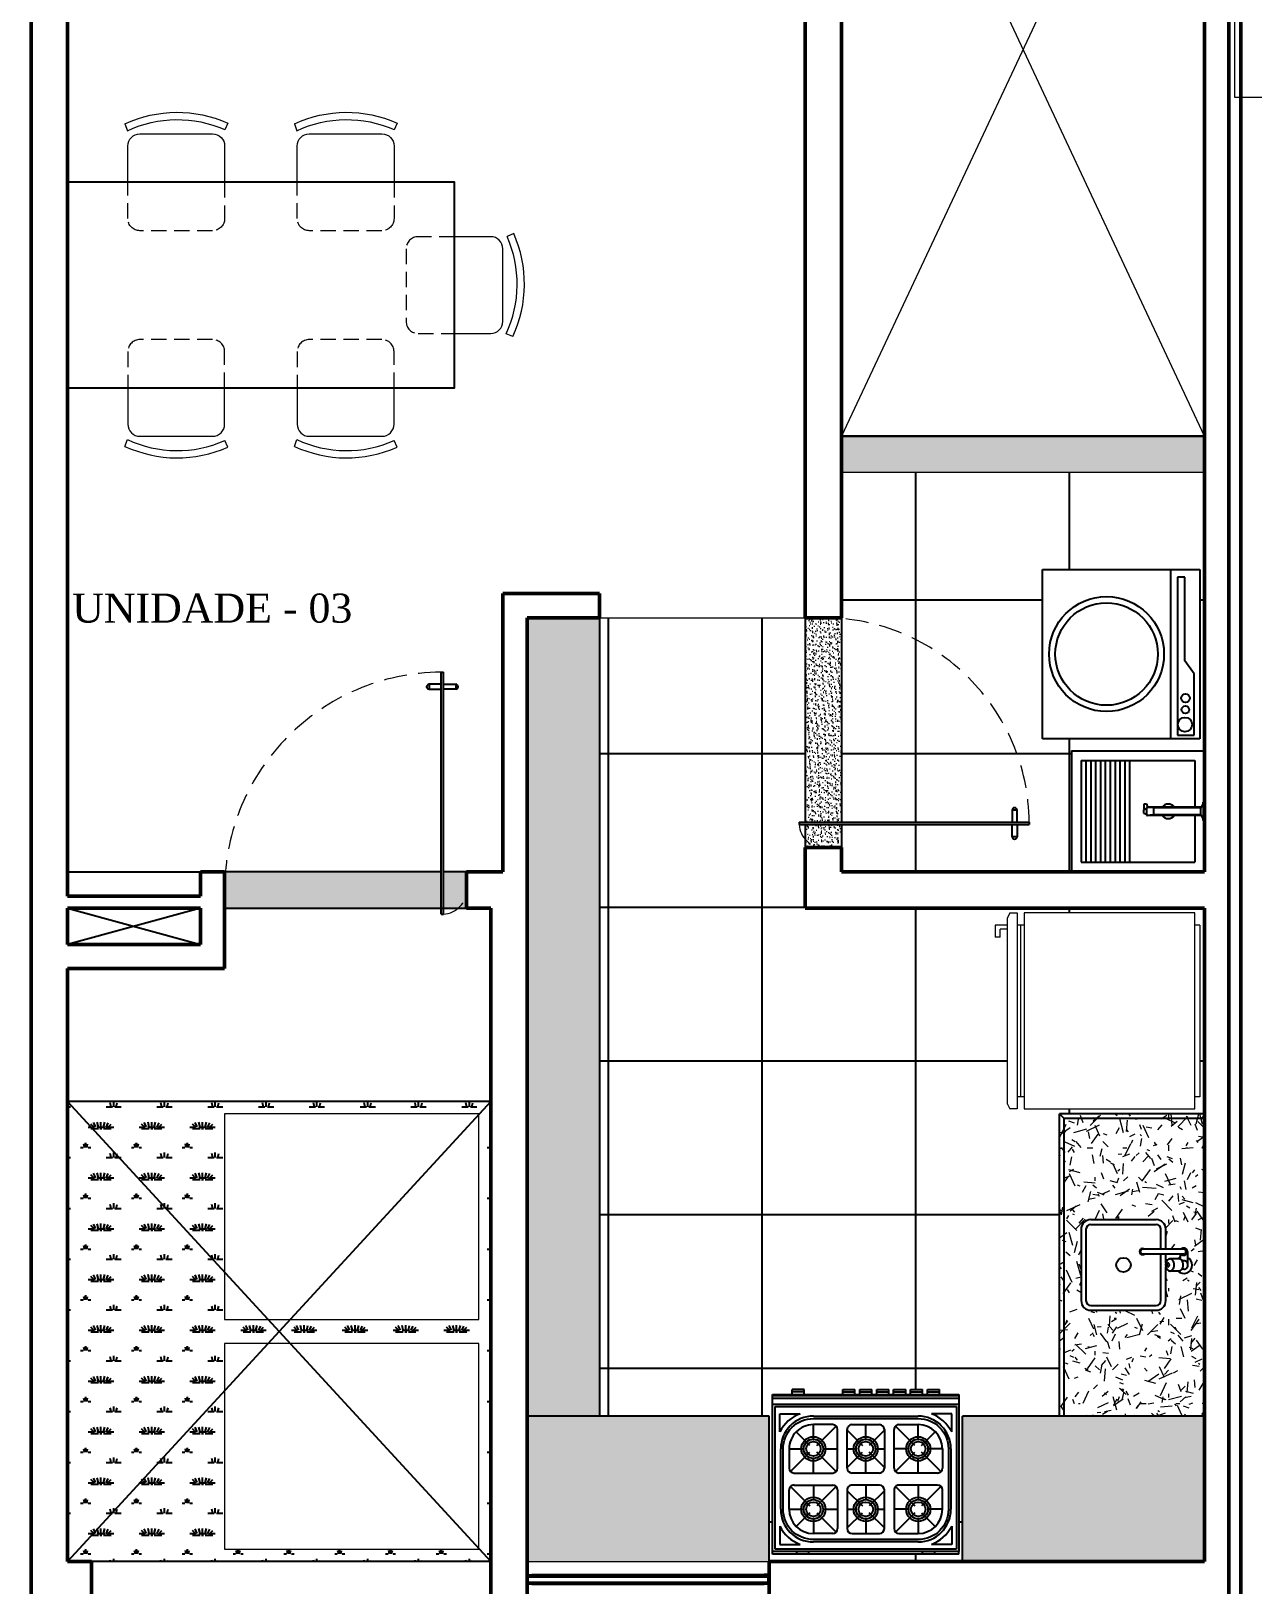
# Model space of a CAD drawing. Header units: millimetres. Extents: x 81693 to 98868, y 6565 to 11437.
# Drawn here: x 94482.7 to 94819.4, y 9191.6 to 9619.7 of the extents above; entities that cross this region are included whole.
import ezdxf

# ---------------------------------------------------------------- set-up
doc = ezdxf.new("R2010")
doc.units = ezdxf.units.MM
doc.linetypes.add('ACAD_ISO05W100', pattern=[33, 24, -3, 0, -3, 0, -3])
doc.linetypes.add('HIDDEN', pattern=[9.525, 6.35, -3.175])
for name, color, linetype in [('ACESSORIOS', 2, 'Continuous'), ('COZ', 3, 'Continuous'), ('COZINHA', 2, 'Continuous'), ('Fachada', 3, 'Continuous'), ('Grama', 84, 'Continuous'), ('Hachuria - Moveis', 1, 'Continuous'), ('PAREDES', 5, 'Continuous'), ('Piso', 55, 'Continuous'), ('PN010', 1, 'Continuous'), ('Portas-Cotas', 2, 'Continuous')]:
    doc.layers.add(name, color=color, linetype=linetype)
for name, color, linetype, lineweight in [('Fachadas - Varanda', 3, 'Continuous', 30), ('Hachura', 1, 'Continuous', 9), ('Moveis', 1, 'Continuous', 9), ('Nível Fachada', 7, 'Continuous', 70), ('Parede Baixa', 5, 'Continuous', 50), ('Pilares Sub-solo', 7, 'Continuous', 70), ('Pisos', 55, 'Continuous', 5), ('Pisos Externos', 15, 'Continuous', 9), ('Portas - Janelas', 2, 'Continuous', 20), ('Projeção Balanço', 2, 'ACAD_ISO05W100', 20), ('Projeção Portas', 55, 'HIDDEN', 5), ('Projeção Viga', 1, 'HIDDEN', 9)]:
    doc.layers.add(name, color=color, linetype=linetype, lineweight=lineweight)
doc.styles.add('Valéria', font='romantic.ttf', dxfattribs={"height": 10})
pattern_1 = [(270, (41737.97, 5930.07), (20.266667, -11.733333), [1.0666667, -17.8666667, 0.8, -7.7333333, 1.6, -18.9333333]), (275, (41747.57, 5942.07), (20.7273525, -10.500115), [2.1333333, -17.8666667, 1.6, -7.7333333, 3.2, -18.9333333]), (280, (41748.903, 5935.136), (25.363936, -7.171212), [1.8666667, -4.5333333, 2.4, -14.1333333, 1.3333333, -17.6]), (285, (41751.303, 5939.936), (23.969826, -6.0006185), [3.7333333, -4.5333333, 4, -14.1333333, 2.9333333, -17.6]), (290, (41740.37, 5937.802), (19.6423336, -11.8640848), [2.1333333, -14.6666667, 1.8666667, -10.9333333, 1.3333333, -8.5333333]), (295, (41736.636, 5934.069), (19.440757, -13.2964187), [2.9333333, -14.6666667, 3.7333333, -10.9333333, 3.2, -8.5333333]), (300, (41738.77, 5930.07), (22.582388, 1.952823), [1.3333333, -8.8, 1.0666667, -13.0666667, 0.8, -17.3333333]), (305, (41729.17, 5942.07), (26.456006, -1.984318), [2.9333333, -8.8, 2.1333333, -13.0666667, 1.6, -17.3333333]), (310, (41744.636, 5937.536), (19.2329205, -3.007637), [1.0666667, -11.7333333, 0.8, -7.4666667, 2.1333333, -13.6]), (315, (41735.036, 5937.536), (26.210091, 5.468292), [2.1333333, -11.7333333, 1.6, -7.4666667, 4, -13.6]), (320, (41735.036, 5933.536), (20.9540884, 7.1331435), [0.5333333, -9.8666667, 1.3333333, -16.2666667, 1.6, -8.2666667]), (330, (41736.903, 5932.736), (19.885125, 8.842047), [1.3333333, -10.9333333, 0.5333333, -12.8, 1.0666667, -9.8666667]), (335, (41736.903, 5942.336), (27.739376, 6.484368), [2.9333333, -10.9333333, 1.0666667, -12.8, 2.1333333, -9.8666667]), (340, (41733.703, 5935.669), (19.1632754, 9.768202), [0.8, -5.0666667, 1.6, -8.5333333, 1.0666667, -11.7333333]), (345, (41731.303, 5945.27), (20.723661, 20.674108), [1.6, -5.0666667, 3.2, -8.5333333, 2.1333333, -11.7333333]), (350, (41749.436, 5934.336), (14.641729, 18.539142), [1.8666667, -11.7333333, 0.8, -13.8666667, 1.6, -13.0666667]), (355, (41730.236, 5931.936), (13.179394, 22.135573), [3.733333, -11.733333, 1.6, -13.866667, 3.2, -13.066667]), (360, (41737.97, 5932.736), (9.866667, 23.466667), [1.6, -8.2666667, 1.0666667, -16.2666667, 0.5333333, -16.5333333]), (5, (41747.57, 5942.336), (17.347335, 25.074001), [3.2, -8.266667, 1.066667, -16.266667, 1.066667, -16.533333]), (10, (41746.236, 5937.002), (12.901804, 22.0419075), [1.8666667, -10.4, 1.6, -8.5333333, 1.8666667, -19.4666667]), (15, (41751.036, 5932.202), (10.9316296, 23.0824976), [3.7333333, -10.4, 3.2, -8.5333333, 3.7333333, -19.4666667]), (20, (41731.036, 5938.869), (7.2614345, 21.372475), [2.1333333, -6.9333333, 1.0666667, -14.1333333, 1.6, -15.4666667]), (25, (41731.036, 5924.469), (5.3710687, 21.924022), [4, -6.9333333, 2.1333333, -14.1333333, 3.2, -15.4666667]), (30, (41734.236, 5946.07), (2.532646, 25.479995), [1.3333333, -17.8666667, 1.6, -8.2666667, 1.8666667, -10.9333333]), (35, (41736.636, 5943.67), (0.891662, 28.946319), [2.933333, -17.866667, 3.2, -8.266667, 3.733333, -10.933333]), (40, (41728.37, 5940.202), (6.3347628, 24.8095793), [0.8, -5.8666667, 1.0666667, -11.4666667, 2.1333333, -14.9333333]), (45, (41730.77, 5937.802), (4.14836, 28.661395), [1.6, -5.8666667, 2.1333333, -11.4666667, 4, -14.9333333]), (50, (41749.703, 5948.202), (-3.0405056, 19.608609), [1.6, -9.6, 1.8666667, -8.2666667, 1.0666667, -11.2]), (55, (41732.903, 5937.536), (-6.7039033, 20.645578), [3.2, -9.6, 3.7333333, -8.2666667, 2.1333333, -11.2]), (60, (41726.77, 5926.07), (-10.7348674, 18.206664), [1.0666667, -7.4666667, 2.1333333, -16.5333333, 1.8666667, -15.2]), (65, (41741.436, 5928.47), (-9.237982, 23.727193), [2.1333333, -7.4666667, 4, -16.5333333, 3.7333333, -15.2]), (70, (41741.703, 5943.67), (-14.438106, 21.146762), [1.6, -11.2, 1.3333333, -10.1333333, 1.0666667, -16.2666667]), (75, (41732.103, 5946.07), (-17.923282, 22.747316), [3.2, -11.2, 2.9333333, -10.1333333, 2.1333333, -16.2666667]), (80, (41735.303, 5942.07), (-15.03317, 19.16836), [2.4, -8.8, 1.6, -12, 2.1333333, -11.7333333]), (85, (41747.303, 5930.07), (-21.428332, 18.203539), [2.9333333, -8.8, 3.2, -12, 3.4666667, -11.7333333])]
pattern_2 = [(172.5, (41725.1694, 5949.2691), (-1.115844964, -1.191271162), [0, -1.286933333, 0, -1.439333333, 0, -1.375833333]), (142.5, (41725.1694, 5949.2691), (-2.749109504, -0.63003643), [0, -0.694266667, 0, -1.159933333, 0, -0.4445]), (102.5, (41725.9058, 5948.5327), (-1.867774373, 1.86099942), [0, -0.423333333, 0, -1.524, 0, -1.989666667]), (92.5, (41725.9058, 5948.5327), (-2.32516927, 1.27427036), [0, -0.211666667, 0, -0.999066667, 0, -1.143])]
pattern_3 = [(90, (41725.17, 5949.27), (-42.333333, 2e-14), []), (180, (41725.17, 5949.27), (-2e-14, -42.333333), [])]

# ---------------------------------------------------------------- blocks, each defined once
blk = doc.blocks.new('6-PL')
at = {"layer": 'COZINHA'}
h = blk.add_hatch(color=1, dxfattribs=at)
h.dxf.hatch_style = 1
h.paths.add_polyline_path([(-69, -3), (-69, -4), (-64, -4), (-64, -3)])
h.paths.add_polyline_path([(-17, -3), (-17, -4), (-12, -4), (-12, -3)])
at = {"layer": 'COZINHA', "color": 15}
for p, q in [((-79, -3), (-69, -3)), ((-79, -3), (-79, -4)), ((-64, -3), (-17, -3)), ((-12, -3), (-2, -3)), ((-2, -3), (-2, -4)), ((-76, -7), (-67.64, -7)), ((-76, -14.51), (-76, -7)), ((-5, -7), (-13.36, -7)), ((-5, -14.51), (-5, -7)), ((-76, -53.49), (-76, -61)), ((-5, -53.49), (-5, -61)), ((-76, -61), (-67.64, -61)), ((-5, -61), (-13.36, -61)), ((-2, -67.5), (-79, -67.5)), ((-2, -68.5), (-79, -68.5))]:
    blk.add_line(p, q, dxfattribs=at)
at = {"layer": 'COZINHA', "color": 1}
for p, q in [((-79, -4), (-2, -4)), ((-78, -5), (-3, -5)), ((-78, -64), (-78, -5)), ((-69, -3), (-64, -3)), ((-69, -3), (-69, -4)), ((-64, -3), (-64, -4)), ((-17, -3), (-12, -3)), ((-17, -3), (-17, -4)), ((-12, -3), (-12, -4)), ((-3, -5), (-3, -64)), ((-62.17, -8), (-18.83, -8)), ((-62.17, -17.5), (-62.17, -11.5)), ((-54.17, -11.5), (-62.17, -11.5)), ((-60.75, -20.09), (-52.75, -12.09)), ((-34.83, -11.5), (-46.17, -11.5)), ((-40.5, -17.5), (-40.5, -11.5)), ((-20.25, -20.09), (-28.25, -12.09)), ((-26.83, -11.5), (-18.83, -11.5)), ((-18.83, -17.5), (-18.83, -11.5)), ((-63.58, -20.09), (-69.24, -14.43)), ((-52.17, -29.5), (-52.17, -13.5)), ((-48.17, -13.5), (-48.17, -29.5)), ((-48.17, -13.83), (-41.91, -20.09)), ((-32.83, -13.83), (-39.09, -20.09)), ((-32.83, -29.5), (-32.83, -13.5)), ((-28.83, -29.5), (-28.83, -13.5)), ((-17.42, -20.09), (-11.76, -14.43)), ((-75.67, -46.5), (-75.67, -21.5)), ((-72.17, -21.5), (-72.17, -29.5)), ((-72.17, -21.5), (-66.17, -21.5)), ((-71.58, -30.91), (-63.58, -22.91)), ((-62.17, -31.5), (-62.17, -25.5)), ((-52.75, -30.91), (-60.75, -22.91)), ((-58.17, -21.5), (-52.17, -21.5)), ((-44.5, -21.5), (-48.17, -21.5)), ((-48.17, -29.17), (-41.91, -22.91)), ((-40.5, -31.5), (-40.5, -25.5)), ((-32.83, -29.17), (-39.09, -22.91)), ((-32.83, -21.5), (-36.5, -21.5)), ((-22.83, -21.5), (-28.83, -21.5)), ((-28.25, -30.91), (-20.25, -22.91)), ((-18.83, -31.5), (-18.83, -25.5)), ((-9.42, -30.91), (-17.42, -22.91)), ((-8.83, -21.5), (-14.83, -21.5)), ((-8.83, -21.5), (-8.83, -29.5)), ((-5.33, -21.5), (-5.33, -46.5)), ((-70.17, -31.5), (-54.17, -31.5)), ((-46.17, -31.5), (-34.83, -31.5)), ((-10.83, -31.5), (-26.83, -31.5)), ((-72.17, -46.5), (-72.17, -38.5)), ((-71.58, -37.09), (-63.58, -45.09)), ((-70.17, -36.5), (-54.17, -36.5)), ((-62.17, -36.5), (-62.17, -42.5)), ((-52.75, -37.09), (-60.75, -45.09)), ((-52.17, -38.5), (-52.17, -54.5)), ((-48.17, -54.5), (-48.17, -38.5)), ((-46.17, -36.5), (-34.83, -36.5)), ((-40.5, -36.5), (-40.5, -42.5)), ((-32.83, -38.5), (-32.83, -54.5)), ((-28.83, -38.5), (-28.83, -54.5)), ((-28.25, -37.09), (-20.25, -45.09)), ((-10.83, -36.5), (-26.83, -36.5)), ((-18.83, -36.5), (-18.83, -42.5)), ((-9.42, -37.09), (-17.42, -45.09)), ((-8.83, -46.5), (-8.83, -38.5)), ((-48.17, -38.83), (-41.91, -45.09)), ((-32.83, -38.83), (-39.09, -45.09)), ((-72.17, -46.5), (-66.17, -46.5)), ((-63.58, -47.91), (-69.24, -53.57)), ((-62.17, -50.5), (-62.17, -56.5)), ((-60.75, -47.91), (-52.75, -55.91)), ((-58.17, -46.5), (-52.17, -46.5)), ((-44.5, -46.5), (-48.17, -46.5)), ((-48.17, -54.17), (-41.91, -47.91)), ((-40.5, -50.5), (-40.5, -56.5)), ((-32.83, -54.17), (-39.09, -47.91)), ((-32.83, -46.5), (-36.5, -46.5)), ((-22.83, -46.5), (-28.83, -46.5)), ((-20.25, -47.91), (-28.25, -55.91)), ((-18.83, -50.5), (-18.83, -56.5)), ((-17.42, -47.91), (-11.76, -53.57)), ((-8.83, -46.5), (-14.83, -46.5)), ((-54.17, -56.5), (-62.17, -56.5)), ((-34.83, -56.5), (-46.17, -56.5)), ((-26.83, -56.5), (-18.83, -56.5)), ((-3, -64), (-78, -64)), ((-18.83, -60), (-62.17, -60)), ((-66, -70), (-71, -70)), ((-59, -70), (-64, -70)), ((-52, -70), (-57, -70)), ((-45, -70), (-50, -70)), ((-38, -70), (-43, -70)), ((-31, -70), (-36, -70)), ((-15, -70), (-10, -70))]:
    blk.add_line(p, q, dxfattribs=at)
at = {"layer": 'COZINHA', "color": 2}
for p, q in [((-79, -69), (-79, -4)), ((-2, -4), (-2, -69)), ((-2, -65), (-79, -65)), ((-2, -69), (-79, -69)), ((-71, -69), (-71, -71)), ((-66, -69), (-66, -71)), ((-64, -69), (-64, -71)), ((-64, -69), (-64, -71)), ((-59, -69), (-59, -71)), ((-57, -69), (-57, -71)), ((-52, -69), (-52, -71)), ((-50, -69), (-50, -71)), ((-45, -69), (-45, -71)), ((-43, -69), (-43, -71)), ((-38, -69), (-38, -71)), ((-36, -69), (-36, -71)), ((-31, -69), (-31, -71)), ((-15, -69), (-15, -71)), ((-10, -69), (-10, -71)), ((-66, -71), (-71, -71)), ((-59, -71), (-64, -71)), ((-52, -71), (-57, -71)), ((-45, -71), (-50, -71)), ((-38, -71), (-43, -71)), ((-31, -71), (-36, -71)), ((-15, -71), (-10, -71))]:
    blk.add_line(p, q, dxfattribs=at)
at = {"layer": 'COZINHA', "color": 15}
blk.add_lwpolyline([(-62.17, -59, -0.414214), (-74.67, -46.5), (-74.67, -21.5, -0.414214), (-62.17, -9), (-18.83, -9, -0.414214), (-6.33, -21.5), (-6.33, -46.5, -0.414214), (-18.83, -59)], format="xyb", close=True, dxfattribs=at)
for centre in [(-62.17, -21.5), (-40.5, -21.5), (-18.83, -21.5), (-62.17, -46.5), (-40.5, -46.5), (-18.83, -46.5)]:
    blk.add_circle(centre, 5, dxfattribs=at)
at = {"layer": 'COZINHA', "color": 1}
for centre, radius in [((-62.17, -21.5), 4), ((-62.17, -21.5), 3), ((-40.5, -21.5), 4), ((-40.5, -21.5), 3), ((-18.83, -21.5), 4), ((-18.83, -21.5), 3), ((-62.17, -46.5), 4), ((-62.17, -46.5), 3), ((-40.5, -46.5), 4), ((-40.5, -46.5), 3), ((-18.83, -46.5), 4), ((-18.83, -46.5), 3)]:
    blk.add_circle(centre, radius, dxfattribs=at)
at = {"layer": 'COZINHA', "color": 15}
for centre, start, end in [((-62.17, -21.5), 110.69354, 153.18568), ((-18.83, -21.5), 26.81432, 69.30646), ((-62.17, -46.5), 206.81432, 249.30646), ((-18.83, -46.5), 290.69354, 333.18568)]:
    blk.add_arc(centre, 15.5, start, end, dxfattribs=at)
at = {"layer": 'COZINHA', "color": 1}
for centre, radius, start, end in [((-62.17, -21.5), 13.5, 90, 180), ((-62.17, -21.5), 10, 90, 180), ((-54.17, -13.5), 2, 0, 90), ((-46.17, -13.5), 2, 90, 180), ((-34.83, -13.5), 2, 0, 90), ((-26.83, -13.5), 2, 90, 180), ((-18.83, -21.5), 13.5, 0, 90), ((-18.83, -21.5), 10, 0, 90), ((-70.17, -29.5), 2, 180, 270), ((-54.17, -29.5), 2, 270, 0), ((-46.17, -29.5), 2, 180, 270), ((-34.83, -29.5), 2, 270, 0), ((-26.83, -29.5), 2, 180, 270), ((-10.83, -29.5), 2, 270, 0), ((-70.17, -38.5), 2, 90, 180), ((-54.17, -38.5), 2, 0, 90), ((-46.17, -38.5), 2, 90, 180), ((-34.83, -38.5), 2, 0, 90), ((-26.83, -38.5), 2, 90, 180), ((-10.83, -38.5), 2, 0, 90), ((-62.17, -46.5), 13.5, 180, 270), ((-62.17, -46.5), 10, 180, 270), ((-18.83, -46.5), 13.5, 270, 0), ((-18.83, -46.5), 10, 270, 0), ((-54.17, -54.5), 2, 270, 0), ((-46.17, -54.5), 2, 180, 270), ((-34.83, -54.5), 2, 270, 0), ((-26.83, -54.5), 2, 180, 270)]:
    blk.add_arc(centre, radius, start, end, dxfattribs=at)
blk = doc.blocks.new('Fogão 6 Planta 04')
at = {"layer": 'PAREDES', "xscale": -1}
blk.add_blockref('6-PL', (340.76, 314.37), dxfattribs=at)
blk = doc.blocks.new('Pia Bancada Planta 01')
at = {"layer": 'COZ', "color": 2}
for p, q in [((0.125, 0.1475), (0.125, 0.0074)), ((0.145, 0.1475), (0.145, -0.045)), ((0.435, 0.1875), (0.165, 0.1875)), ((0.435, 0.1675), (0.165, 0.1675)), ((0.455, -0.1475), (0.455, 0.1475)), ((0.475, -0.1475), (0.475, 0.1475)), ((0.0509, 0.0175), (0.0579, 0.0175)), ((0.0705, 0.025), (0.1081, 0.025)), ((0.0359, -0.055), (0.0359, -0.0115)), ((0.0509, -0.0175), (0.0579, -0.0175)), ((0.0509, -0.045), (0.2209, -0.045)), ((0.0659, -0.045), (0.0659, -0.0241)), ((0.0705, -0.025), (0.1081, -0.025)), ((0.125, -0.0074), (0.125, -0.045)), ((0.0509, -0.065), (0.2209, -0.065)), ((0.125, -0.065), (0.125, -0.1475)), ((0.145, -0.065), (0.145, -0.1475)), ((0.435, -0.1675), (0.165, -0.1675)), ((0.435, -0.1875), (0.165, -0.1875))]:
    blk.add_line(p, q, dxfattribs=at)
blk.add_lwpolyline([(0.0705, 0.025, 0.133256), (0.0641, 0.0233, 0.106756), (0.058, 0.0177, 0.082828), (0.0543, 0.0099, 0.071352), (0.0528, 0, 0.071352), (0.0543, -0.0099, 0.082828), (0.058, -0.0177, 0.106756), (0.0641, -0.0233, 0.133256), (0.0705, -0.025, 0.133256)], format="xyb", dxfattribs=at)
for points in [[(0.1081, -0.025, 0.133256), (0.1145, -0.0233, 0.106756), (0.1206, -0.0177, 0.082828), (0.1244, -0.0099, 0.071352), (0.1258, 0, 0.071352), (0.1244, 0.0099, 0.082828), (0.1206, 0.0177, 0.106756), (0.1145, 0.0233, 0.133256), (0.1081, 0.025, 0.133256), (0.1017, 0.0233, 0.106756), (0.0956, 0.0177, 0.082828), (0.0919, 0.0099, 0.071352), (0.0904, 0, 0.071352), (0.0919, -0.0099, 0.082828), (0.0956, -0.0177, 0.106756), (0.1017, -0.0233, 0.133256)], [(0.1156, 0.0075, 0.133256), (0.1137, 0.007, 0.106756), (0.1119, 0.0053, 0.082828), (0.1107, 0.003, 0.071352), (0.1103, 0, 0.071352), (0.1107, -0.003, 0.082828), (0.1119, -0.0053, 0.106756), (0.1137, -0.007, 0.133256), (0.1156, -0.0075, 0.133256), (0.1175, -0.007, 0.106756), (0.1194, -0.0053, 0.082828), (0.1205, -0.003, 0.071352), (0.1209, 0, 0.071352), (0.1205, 0.003, 0.082828), (0.1194, 0.0053, 0.106756), (0.1175, 0.007, 0.133256)]]:
    blk.add_lwpolyline(points, format="xyb", close=True, dxfattribs=at)
blk.add_circle((0.3, 0), 0.03, dxfattribs=at)
for centre, radius, start, end in [((0.165, 0.1475), 0.04, 90, 180), ((0.165, 0.1475), 0.02, 90, 180), ((0.435, 0.1475), 0.04, 0, 90), ((0.435, 0.1475), 0.02, 0, 90), ((0.0509, 0), 0.035, 45.58469, 244.62307), ((0.0509, 0), 0.0175, 90, 204.61998), ((0.0259, -0.0115), 0.01, 0, 24.61998), ((0.0509, 0), 0.0175, 211.00272, 270), ((0.0509, -0.055), 0.015, 41.81031, 318.18969), ((0.0509, -0.055), 0.01, 90.00021, 270.00021), ((0.0509, 0), 0.035, 295.37693, 314.41531), ((0.2209, -0.055), 0.0125, 233.1301, 126.8699), ((0.2209, -0.055), 0.01, 270.00012, 90.00012), ((0.165, -0.1475), 0.04, 180, 270), ((0.165, -0.1475), 0.02, 180, 270), ((0.435, -0.1475), 0.04, 270, 0), ((0.435, -0.1475), 0.02, 270, 360)]:
    blk.add_arc(centre, radius, start, end, dxfattribs=at)
blk = doc.blocks.new('gel')
at = {"layer": 'Hachura'}
for p, q in [((33208.79, 7048.49), (33127.79, 7048.49)), ((33127.79, 7048.49), (33127.79, 6977.99)), ((33132.79, 7050.49), (33203.79, 7050.49)), ((33132.79, 7050.49), (33132.79, 7048.49)), ((33203.79, 7050.49), (33203.79, 7048.49)), ((33208.79, 7039.49), (33208.79, 7048.49)), ((33208.79, 6977.99), (33208.79, 7039.49)), ((33127.79, 6977.99), (33132.79, 6977.99)), ((33127.79, 6971.99), (33127.79, 6974.99)), ((33127.79, 6974.99), (33208.79, 6974.99)), ((33132.79, 6977.99), (33203.79, 6977.99)), ((33132.79, 6977.99), (33132.79, 6974.99)), ((33132.79, 6976.49), (33203.79, 6976.49)), ((33203.79, 6977.99), (33208.79, 6977.99)), ((33203.79, 6977.99), (33203.79, 6974.99)), ((33208.79, 6974.99), (33208.79, 6971.99)), ((33127.79, 6971.99), (33129.79, 6970.99)), ((33206.79, 6970.99), (33129.79, 6970.99)), ((33134.51, 6970.99), (33134.51, 6967.99)), ((33206.79, 6970.99), (33208.79, 6971.99)), ((33132.79, 6965.99), (33137.79, 6965.99)), ((33137.79, 6967.99), (33134.51, 6967.99)), ((33137.79, 6967.99), (33137.79, 6965.99))]:
    blk.add_line(p, q, dxfattribs=at)
blk.add_lwpolyline([(33132.81, 6970.99), (33132.79, 6968.99), (33132.79, 6965.99)], dxfattribs=at)
blk = doc.blocks.new('cad')
at = {"layer": 'Moveis', "linetype": 'HIDDEN'}
for p, q in [((48757.25, 6115.68), (48727.25, 6115.68)), ((48722.25, 6110.68), (48722.25, 6095.68)), ((48762.25, 6095.68), (48762.25, 6110.68))]:
    blk.add_line(p, q, dxfattribs=at)
at = {"layer": 'Moveis'}
for p, q in [((48722.25, 6095.68), (48722.25, 6080.68)), ((48762.25, 6080.68), (48762.25, 6095.68)), ((48721.06, 6071.53), (48722.05, 6074.38)), ((48727.25, 6075.68), (48757.25, 6075.68)), ((48763.54, 6071.19), (48762.31, 6073.93))]:
    blk.add_line(p, q, dxfattribs=at)
at = {"layer": 'Moveis', "linetype": 'HIDDEN'}
for centre, start, end in [((48727.25, 6110.68), 90, 180), ((48757.25, 6110.68), 0, 90)]:
    blk.add_arc(centre, 5, start, end, dxfattribs=at)
at = {"layer": 'Moveis'}
for centre, radius, start, end in [((48727.25, 6080.68), 5, 180, 270), ((48757.25, 6080.68), 5, 270, 0), ((48742.67, 6118.15), 51.39, 245.13103, 293.96091), ((48742.67, 6118.15), 48.39, 244.77162, 293.94946)]:
    blk.add_arc(centre, radius, start, end, dxfattribs=at)

msp = doc.modelspace()

# ---------------------------------------------------------------- hatches: boundary and pattern name
at = {"layer": 'Grama', "transparency": 33554687}
h = msp.add_hatch(dxfattribs=at)
h.set_pattern_fill('GRASS2', color=256, scale=14, angle=360, pattern_type=2)
h.set_pattern_definition([(0, (-2058.807, 2975.28), (14, 14), [2.1, -0.42, 0.56, -0.42, 2.1, -8.4]), (0, (-2059.507, 2975.7), (14, 14), [1.4, -1.05, 2.1, -1.05, 1.4, -7]), (0, (-2054.607, 2981.3), (14, 14), [1.75, -0.7, 1.75, -9.8]), (0, (-2061.607, 2984.1), (14, 14), [0.7, -1.4, 0.7, -11.2]), (90, (-2060.207, 2984.1), (-14, 14), [1.26, -12.74]), (90, (-2056.007, 2975.7), (-14, 14), [1.4, -12.6]), (90, (-2052.507, 2981.3), (-14, 14), [1.4, -12.6]), (45, (-2054.187, 2975.56), (5e-15, 14), [1.4, -18.3989899]), (135, (-2057.827, 2975.56), (-14, 5e-15), [1.4, -18.3989899]), (63.434949, (-2054.6074, 2975.63), (7e-10, 14), [1.4, -29.9049517]), (75.9637565, (-2055.3074, 2975.7), (5e-10, 14), [1.4, -56.3234788]), (75.9637565, (-2051.8074, 2981.3), (5e-10, 14), [1.12, -56.6034788]), (75.9637565, (-2059.9274, 2984.1), (5e-10, 14), [0.98, -56.7434788]), (104.0362435, (-2056.7074, 2975.7), (-5e-10, 14), [1.4, -56.3234788]), (104.0362435, (-2053.2074, 2981.3), (-5e-10, 14), [1.12, -56.6034788]), (104.0362435, (-2060.4874, 2984.1), (-5e-10, 14), [0.98, -56.7434788]), (116.565051, (-2057.4074, 2975.63), (-6e-09, 14), [1.4, -29.9049352])])
h.paths.add_polyline_path([(94536.0791, 9321.3876), (94606.0791, 9321.3876), (94606.0791, 9321.1019), (94609.4125, 9324.7209), (94492.7458, 9324.7209), (94536.0791, 9277.6733)])
h.paths.add_polyline_path([(94548.009, 9264.7209), (94536.0791, 9264.7209), (94536.0791, 9277.6733), (94492.7458, 9324.7209), (94492.7458, 9198.0542), (94536.0791, 9245.1019), (94536.0791, 9258.0542), (94548.009, 9258.0542), (94551.0791, 9261.3876)])
h.paths.add_polyline_path([(94609.4125, 9324.7209), (94606.0791, 9321.1019), (94606.0791, 9264.7209), (94554.1493, 9264.7209), (94551.0791, 9261.3876), (94554.1493, 9258.0542), (94606.0791, 9258.0542), (94606.0791, 9201.6733), (94609.4125, 9198.0542)])
h.paths.add_polyline_path([(94551.0791, 9261.3876), (94548.009, 9258.0542), (94554.1493, 9258.0542)])
h.paths.add_polyline_path([(94554.1493, 9264.7209), (94548.009, 9264.7209), (94551.0791, 9261.3876)])
h.paths.add_polyline_path([(94536.0791, 9245.1019), (94492.7458, 9198.0542), (94499.4125, 9198.0542), (94609.4125, 9198.0542), (94606.0791, 9201.6733), (94606.0791, 9201.3876), (94536.0791, 9201.3876)])
at = {"layer": 'Hachura', "transparency": 33554687}
h = msp.add_hatch(dxfattribs=at)
h.set_pattern_fill('TEXTURED', color=55, scale=26.666667, angle=270, pattern_type=2)
h.set_pattern_definition(pattern_1)
h.paths.add_polyline_path([(94639.4125, 9458.0542), (94619.4125, 9458.0542), (94619.4125, 9238.0542), (94639.4125, 9238.0542)])
h.paths.add_polyline_path([(94686.0791, 9238.0542), (94619.4125, 9238.0542), (94619.4125, 9198.0542), (94686.0791, 9198.0542)])
h.paths.add_polyline_path([(94806.0791, 9238.0542), (94739.4125, 9238.0542), (94739.4125, 9198.0542), (94806.0791, 9198.0542)])
h = msp.add_hatch(dxfattribs=at)
h.set_pattern_fill('TEXTURED', color=55, scale=26.666667, angle=270, pattern_type=2)
h.set_pattern_definition(pattern_1)
h.paths.add_polyline_path([(94806.0791, 9320.0542), (94767.4125, 9320.0542), (94767.4125, 9238.0542), (94806.0791, 9238.0542)])
h.paths.add_polyline_path([(94792.7458, 9292.2209, -0.41421356), (94795.4125, 9289.5542), (94795.4125, 9284.0542), (94799.6074, 9284.0542, -0.68850026), (94801.3528, 9283.3876), (94801.3528, 9281.8291, -1.18164887), (94798.7198, 9278.0542), (94796.5379, 9278.0542, -0.13325615), (94796.1098, 9278.1704, -0.10675627), (94795.7046, 9278.5424, -0.08282753), (94795.4541, 9279.0607, -0.01797676), (94795.4125, 9279.2243), (94795.4125, 9269.8876, -0.41421356), (94792.7458, 9267.2209), (94774.7458, 9267.2209, -0.41421356), (94772.0791, 9269.8876), (94772.0791, 9289.5542, -0.41421356), (94774.7458, 9292.2209)], flags=16)
h.paths.add_polyline_path([(94799.3528, 9281.3295, 0.09339581), (94799.0446, 9281.3876), (94798.7198, 9281.3876, -0.08326219), (94799.3528, 9281.8291)], flags=0)
h.paths.add_polyline_path([(94785.7458, 9279.7209, -1), (94781.7458, 9279.7209, -1)], flags=0)
h.paths.add_polyline_path([(94795.9095, 9280.1861, -0.13325615), (94796.0379, 9280.2209, -0.13325615), (94796.1663, 9280.1861, -0.10675627), (94796.2879, 9280.0745, -0.08282753), (94796.363, 9279.919, -0.07135175), (94796.3914, 9279.7209, -0.07135175), (94796.363, 9279.5228, -0.08282753), (94796.2879, 9279.3674, -0.10675627), (94796.1663, 9279.2558, -0.13325615), (94796.0379, 9279.2209, -0.13325615), (94795.9095, 9279.2558, -0.10675627), (94795.7879, 9279.3674, -0.08282753), (94795.7127, 9279.5228, -0.07135175), (94795.6843, 9279.7209, -0.07135175), (94795.7127, 9279.919, -0.08282753), (94795.7879, 9280.0745, -0.10675627)], flags=0)
h.paths.add_polyline_path([(94806.0791, 9321.3876), (94766.0791, 9321.3876), (94767.4125, 9320.0542), (94806.0791, 9320.0542)])
h.paths.add_polyline_path([(94767.4125, 9320.0542), (94766.0791, 9321.3876), (94766.0791, 9238.0542), (94767.4125, 9238.0542)])
at = {"layer": 'Piso'}
h = msp.add_hatch(dxfattribs=at)
h.set_pattern_fill('ANSI37', color=256, scale=13.333333, angle=45)
h.set_pattern_definition(pattern_3)
h.paths.add_polyline_path([(94806.0791, 9498.0542), (94706.0791, 9498.0542), (94706.0791, 9487.1052, 0.01326648), (94761.4125, 9459.9138), (94761.4125, 9471.3876), (94804.7458, 9471.3876), (94804.7458, 9441.0855, 0.00031001), (94806.0791, 9440.5391)])
h.paths.add_polyline_path([(94706.0791, 9457.8332), (94706.0791, 9401.7209), (94753.0782, 9401.7209), (94753.0782, 9405.0542, -1), (94754.4115, 9405.0542), (94754.4115, 9401.7209), (94757.7448, 9401.7209, 0.38687519)])
h.paths.add_polyline_path([(94761.4125, 9459.9138, -0.01326648), (94706.0791, 9487.1052), (94706.0791, 9458.0542), (94706.0791, 9457.8332, -0.38687519), (94757.7448, 9401.7209), (94757.7449, 9401.7209), (94757.7449, 9401.0542), (94754.4115, 9401.0542), (94754.4115, 9397.7209, -1), (94753.0782, 9397.7209), (94753.0782, 9401.0542), (94706.0791, 9401.0542), (94706.0791, 9394.7209), (94706.0791, 9388.0542), (94769.4125, 9388.0542), (94769.4125, 9421.3876), (94806.0791, 9421.3876), (94806.0791, 9440.5391, -0.00031001), (94804.7458, 9441.0855), (94804.7458, 9424.7209), (94761.4125, 9424.7209)])
h = msp.add_hatch(dxfattribs=at)
h.set_pattern_fill('ANSI37', color=256, scale=13.333333, angle=45)
h.set_pattern_definition(pattern_3)
h.paths.add_polyline_path([(94766.0791, 9321.3876), (94806.0791, 9321.3876), (94806.0791, 9378.0542), (94696.0791, 9378.0542), (94696.0791, 9394.7209), (94696.0791, 9396.978, -0.16978208), (94694.4208, 9401.0542), (94694.4208, 9401.7209), (94696.0791, 9401.7209), (94696.0791, 9458.0542), (94639.4125, 9458.0542), (94639.4125, 9238.0542), (94686.0791, 9238.0542), (94686.0791, 9198.0542), (94739.4125, 9198.0542), (94739.4125, 9238.0542), (94766.0791, 9238.0542)])
h.paths.add_polyline_path([(94752.4125, 9322.7209), (94751.7458, 9324.0542), (94751.7458, 9372.2444), (94749.7458, 9372.2444), (94749.7458, 9370.0542), (94748.4125, 9370.0542), (94748.4125, 9373.3876), (94750.4125, 9373.3876), (94751.7458, 9373.376), (94751.7458, 9375.3876), (94752.4125, 9376.7209), (94754.4125, 9376.7209), (94754.4125, 9373.3876), (94756.4125, 9373.3876), (94756.4125, 9376.7209), (94803.4125, 9376.7209), (94803.4125, 9373.3876), (94804.7458, 9373.3876), (94804.7458, 9326.0542), (94803.4125, 9326.0542), (94803.4125, 9322.7209), (94797.4125, 9322.7209), (94756.4125, 9322.7209), (94756.4125, 9326.0542), (94754.4125, 9326.0542), (94754.4125, 9322.7209)], flags=16)
h.paths.add_polyline_path([(94733.0791, 9245.3876), (94733.0791, 9244.0542), (94738.4125, 9244.0542), (94738.4125, 9200.7209), (94738.4125, 9200.0542), (94731.7458, 9200.0542), (94728.4125, 9200.0542), (94697.0791, 9200.0542), (94693.7458, 9200.0542), (94687.0791, 9200.0542), (94687.0791, 9200.7209), (94687.0791, 9244.0542), (94692.4125, 9244.0542), (94692.4125, 9245.3876), (94695.7458, 9245.3876), (94695.7458, 9244.0542), (94706.4125, 9244.0542), (94706.4125, 9245.3876), (94709.7458, 9245.3876), (94709.7458, 9244.0542), (94711.0791, 9244.0542), (94711.0791, 9245.3876), (94714.4125, 9245.3876), (94714.4125, 9244.0542), (94715.7458, 9244.0542), (94715.7458, 9245.3876), (94719.0791, 9245.3876), (94719.0791, 9244.0542), (94720.4125, 9244.0542), (94720.4125, 9245.3876), (94723.7458, 9245.3876), (94723.7458, 9244.0542), (94725.0791, 9244.0542), (94725.0791, 9245.3876), (94728.4125, 9245.3876), (94728.4125, 9244.0542), (94729.7458, 9244.0542), (94729.7458, 9245.3876)], flags=16)
h.paths.add_polyline_path([(94737.7458, 9240.7209), (94737.7458, 9201.3876), (94687.7458, 9201.3876), (94687.7458, 9240.7209)], flags=0)
h.paths.add_polyline_path([(94736.4125, 9238.7209), (94736.4125, 9233.7156, 0.18756107), (94730.8417, 9238.7209)], flags=0)
h.paths.add_polyline_path([(94736.1902, 9229.0542), (94736.1902, 9212.3876, -0.41421356), (94727.1902, 9203.3876), (94698.3014, 9203.3876, -0.41421356), (94689.3014, 9212.3876), (94689.3014, 9229.0542, -0.41421356), (94698.3014, 9238.0542), (94727.1902, 9238.0542, -0.41421356)], flags=0)
h.paths.add_polyline_path([(94735.5236, 9229.0542), (94735.5236, 9212.3876, -0.41421356), (94727.1902, 9204.0542), (94698.3014, 9204.0542, -0.41421356), (94689.968, 9212.3876), (94689.968, 9229.0542, -0.41421356), (94698.3014, 9237.3876), (94727.1902, 9237.3876, -0.41421356)], flags=0)
h.paths.add_polyline_path([(94733.8569, 9229.0542), (94733.8569, 9223.7209, -0.41421356), (94732.5236, 9222.3876), (94721.8569, 9222.3876, -0.41421356), (94720.5236, 9223.7209), (94720.5236, 9234.3876, -0.41421356), (94721.8569, 9235.7209), (94727.1902, 9235.7209, -0.41421356)], flags=0)
h.paths.add_polyline_path([(94730.5236, 9229.0542, -1), (94723.8569, 9229.0542, -1)], flags=0)
h.paths.add_polyline_path([(94729.8569, 9229.0542, -1), (94724.5236, 9229.0542, -1)], flags=0)
h.paths.add_polyline_path([(94729.1902, 9229.0542, -1), (94725.1902, 9229.0542, -1)], flags=0)
h.paths.add_polyline_path([(94717.8569, 9234.3876), (94717.8569, 9223.7209, -0.41421356), (94716.5236, 9222.3876), (94708.968, 9222.3876, -0.41421356), (94707.6347, 9223.7209), (94707.6347, 9234.3876, -0.41421356), (94708.968, 9235.7209), (94716.5236, 9235.7209, -0.41421356)], flags=0)
h.paths.add_polyline_path([(94716.0791, 9229.0542, -1), (94709.4125, 9229.0542, -1)], flags=0)
h.paths.add_polyline_path([(94715.4125, 9229.0542, -1), (94710.0791, 9229.0542, -1)], flags=0)
h.paths.add_polyline_path([(94714.7458, 9229.0542, -1), (94710.7458, 9229.0542, -1)], flags=0)
h.paths.add_polyline_path([(94704.968, 9234.3876), (94704.968, 9223.7209, -0.41421356), (94703.6347, 9222.3876), (94692.968, 9222.3876, -0.41421356), (94691.6347, 9223.7209), (94691.6347, 9229.0542, -0.41421356), (94698.3014, 9235.7209), (94703.6347, 9235.7209, -0.41421356)], flags=0)
h.paths.add_polyline_path([(94701.6347, 9229.0542, -1), (94694.968, 9229.0542, -1)], flags=0)
h.paths.add_polyline_path([(94700.968, 9229.0542, -1), (94695.6347, 9229.0542, -1)], flags=0)
h.paths.add_polyline_path([(94700.3014, 9229.0542, -1), (94696.3014, 9229.0542, -1)], flags=0)
h.paths.add_polyline_path([(94694.6499, 9238.7209, 0.18756107), (94689.0791, 9233.7156), (94689.0791, 9238.7209)], flags=0)
h.paths.add_polyline_path([(94733.8569, 9217.7209), (94733.8569, 9212.3876, -0.41421356), (94727.1902, 9205.7209), (94721.8569, 9205.7209, -0.41421356), (94720.5236, 9207.0542), (94720.5236, 9217.7209, -0.41421356), (94721.8569, 9219.0542), (94732.5236, 9219.0542, -0.41421356)], flags=0)
h.paths.add_polyline_path([(94730.5236, 9212.3876, -1), (94723.8569, 9212.3876, -1)], flags=0)
h.paths.add_polyline_path([(94729.8569, 9212.3876, -1), (94724.5236, 9212.3876, -1)], flags=0)
h.paths.add_polyline_path([(94729.1902, 9212.3876, -1), (94725.1902, 9212.3876, -1)], flags=0)
h.paths.add_polyline_path([(94717.8569, 9217.7209), (94717.8569, 9207.0542, -0.41421356), (94716.5236, 9205.7209), (94708.968, 9205.7209, -0.41421356), (94707.6347, 9207.0542), (94707.6347, 9217.7209, -0.41421356), (94708.968, 9219.0542), (94716.5236, 9219.0542, -0.41421356)], flags=0)
h.paths.add_polyline_path([(94716.0791, 9212.3876, -1), (94709.4125, 9212.3876, -1)], flags=0)
h.paths.add_polyline_path([(94715.4125, 9212.3876, -1), (94710.0791, 9212.3876, -1)], flags=0)
h.paths.add_polyline_path([(94714.7458, 9212.3876, -1), (94710.7458, 9212.3876, -1)], flags=0)
h.paths.add_polyline_path([(94704.968, 9217.7209), (94704.968, 9207.0542, -0.41421356), (94703.6347, 9205.7209), (94698.3014, 9205.7209, -0.41421356), (94691.6347, 9212.3876), (94691.6347, 9217.7209, -0.41421356), (94692.968, 9219.0542), (94703.6347, 9219.0542, -0.41421356)], flags=0)
h.paths.add_polyline_path([(94701.6347, 9212.3876, -1), (94694.968, 9212.3876, -1)], flags=0)
h.paths.add_polyline_path([(94700.968, 9212.3876, -1), (94695.6347, 9212.3876, -1)], flags=0)
h.paths.add_polyline_path([(94700.3014, 9212.3876, -1), (94696.3014, 9212.3876, -1)], flags=0)
h.paths.add_polyline_path([(94736.4125, 9207.7262), (94736.4125, 9202.7209), (94730.8417, 9202.7209, 0.18756107)], flags=0)
h.paths.add_polyline_path([(94689.0791, 9207.7262, 0.18756107), (94694.6499, 9202.7209), (94689.0791, 9202.7209)], flags=0)
at = {"layer": 'Pisos Externos'}
h = msp.add_hatch(dxfattribs=at)
h.set_pattern_fill('AR-SAND', color=256, scale=0.033333, angle=135)
h.set_pattern_definition(pattern_2)
h.paths.add_polyline_path([(94806.0791, 9508.0542), (94706.0791, 9508.0542), (94706.0791, 9498.0542), (94806.0791, 9498.0542)])
h = msp.add_hatch(dxfattribs=at)
h.set_pattern_fill('AR-SAND', color=256, scale=0.033333, angle=135)
h.set_pattern_definition(pattern_2)
h.paths.add_polyline_path([(94696.0791, 9396.978), (94696.0791, 9394.7209), (94701.0791, 9394.7209, -0.21525044)], flags=17)
h.paths.add_polyline_path([(94706.0791, 9401.0542), (94696.0791, 9401.0542), (94696.0791, 9396.978, 0.21525044), (94701.0791, 9394.7209), (94706.0791, 9394.7209)])
h.paths.add_polyline_path([(94706.0791, 9457.8332, 0.02209114), (94701.0791, 9458.0542), (94696.0791, 9458.0542), (94696.0791, 9401.7209), (94706.0791, 9401.7209)])
h = msp.add_hatch(dxfattribs=at)
h.set_pattern_fill('AR-SAND', color=256, scale=0.033333, angle=135)
h.set_pattern_definition(pattern_2)
h.paths.add_polyline_path([(94602.7458, 9383.0542, -0.21525044), (94600.4887, 9378.0542), (94602.7458, 9378.0542)])
h.paths.add_polyline_path([(94602.7458, 9383.0542), (94602.7458, 9388.0542), (94596.4125, 9388.0542), (94596.4125, 9378.0542), (94600.4887, 9378.0542, 0.21525044)])
h.paths.add_polyline_path([(94595.7458, 9388.0542), (94536.2878, 9388.0542, 0.02086055), (94536.0791, 9383.0542), (94536.0791, 9378.0542), (94595.7458, 9378.0542)])

# ---------------------------------------------------------------- linework, layer by layer
at = {"color": 1}
for p, q in [((94773.4125, 9418.7209), (94773.4125, 9390.7209)), ((94774.7458, 9418.7209), (94774.7458, 9390.7209)), ((94776.0791, 9418.7209), (94776.0791, 9390.7209)), ((94777.4125, 9418.7209), (94777.4125, 9390.7209)), ((94778.7458, 9418.7209), (94778.7458, 9390.7209)), ((94780.0791, 9418.7209), (94780.0791, 9390.7209)), ((94781.4125, 9418.7209), (94781.4125, 9390.7209)), ((94782.7458, 9418.7209), (94782.7458, 9390.7209)), ((94784.0791, 9418.7209), (94784.0791, 9390.7209)), ((94785.4125, 9418.7209), (94785.4125, 9390.7209)), ((94805.7458, 9407.2209), (94805.7458, 9402.2209)), ((94805.7458, 9407.2209), (94806.0791, 9407.2209)), ((94789.3762, 9405.2287), (94790.1213, 9405.5239)), ((94789.3829, 9404.2287), (94790.1213, 9403.9298)), ((94789.4179, 9406.8114), (94790.0549, 9406.7831)), ((94789.4886, 9405.2842), (94789.4179, 9406.8114)), ((94790.0549, 9406.7831), (94790.4063, 9405.8742)), ((94790.1213, 9405.7409), (94790.1213, 9403.7009)), ((94790.2118, 9405.8672), (94791.9562, 9405.7305)), ((94791.9562, 9403.7113), (94790.2118, 9403.5747)), ((94805.2076, 9405.8742), (94790.2546, 9405.8742)), ((94805.2076, 9403.5676), (94790.2546, 9403.5676)), ((94805.0791, 9405.7209), (94792.0791, 9405.7209)), ((94792.0791, 9403.8442), (94792.0791, 9405.5976)), ((94805.0791, 9403.7209), (94792.0791, 9403.7209)), ((94805.0791, 9403.7209), (94805.0791, 9405.7209)), ((94805.7458, 9402.2209), (94806.0791, 9402.2209))]:
    msp.add_line(p, q, dxfattribs=at)
for points in [[(94789.3781, 9405.2209, 0.23673944), (94789.3314, 9405.1975, 0.08551978), (94789.2689, 9405.0745, 0.04312716), (94789.2367, 9404.926, 0.03183745), (94789.2236, 9404.7209, 0.03183745), (94789.2367, 9404.5158, 0.04312716), (94789.2689, 9404.3674, 0.08551978), (94789.3314, 9404.2443, 0.23673944), (94789.3781, 9404.2209, 0.15978522), (94789.4126, 9404.2322)], [(94789.3958, 9405.2182, 0.07714635), (94789.3781, 9405.2209)]]:
    msp.add_lwpolyline(points, format="xyb", dxfattribs=at)
for centre, radius, start, end in [((94803.126, 9407.4871), 2.6333, 317.877446, 354.197576), ((94790.2546, 9405.7409), 0.1333, 90, 180), ((94790.2546, 9403.7009), 0.1333, 180, 270), ((94791.9458, 9405.5976), 0.1333, 0, 85.521864), ((94791.9458, 9403.8442), 0.1333, 274.478136, 0), ((94796.0791, 9404.7209), 2, 35.216434, 144.783566), ((94796.0791, 9404.7209), 2, 215.216434, 324.783566), ((94803.1268, 9401.9551), 2.6325, 5.796171, 42.128807)]:
    msp.add_arc(centre, radius, start, end, dxfattribs=at)
at = {"layer": 'ACESSORIOS'}
for p, q in [((94769.4125, 9421.3876), (94769.4125, 9388.0542)), ((94769.4125, 9421.3876), (94806.0791, 9421.3876)), ((94772.0791, 9418.7209), (94772.0791, 9390.7209)), ((94772.0791, 9418.7209), (94803.4125, 9418.7209)), ((94803.4125, 9418.7209), (94803.4125, 9405.8742)), ((94803.4125, 9403.5676), (94803.4125, 9390.7209)), ((94772.0791, 9390.7209), (94803.4125, 9390.7209))]:
    msp.add_line(p, q, dxfattribs=at)
at = {"layer": 'COZINHA', "color": 2, "ltscale": 0.1}
for p, q in [((94761.4125, 9471.3876), (94804.7458, 9471.3876)), ((94761.4125, 9424.7209), (94761.4125, 9471.3876)), ((94796.7458, 9471.3876), (94796.7458, 9424.7209)), ((94804.7458, 9471.3876), (94804.7458, 9424.7209)), ((94800.6973, 9469.2769), (94798.5917, 9469.2769)), ((94798.5917, 9469.2769), (94798.5917, 9425.7446)), ((94800.6973, 9446.1524), (94800.6973, 9469.2769)), ((94803.1977, 9442.5975), (94800.6973, 9446.1524)), ((94803.1977, 9425.7446), (94803.1977, 9442.5975)), ((94804.7458, 9424.7209), (94761.4125, 9424.7209)), ((94798.5917, 9425.7446), (94803.1977, 9425.7446))]:
    msp.add_line(p, q, dxfattribs=at)
at = {"layer": 'COZINHA', "color": 1, "ltscale": 0.1}
for centre, radius in [((94779.0791, 9448.0542), 15.8277), ((94800.8289, 9435.8827), 1.1844), ((94800.8289, 9432.7227), 1.0533), ((94800.6973, 9428.6412), 1.974)]:
    msp.add_circle(centre, radius, dxfattribs=at)
at = {"layer": 'COZINHA', "color": 2, "ltscale": 0.1}
msp.add_circle((94779.0791, 9448.0542), 14.1169, dxfattribs=at)
at = {"layer": 'Fachada'}
for p, q in [((94609.4125, 9324.7209), (94492.7458, 9324.7209)), ((94609.4125, 9198.0542), (94499.4125, 9198.0542))]:
    msp.add_line(p, q, dxfattribs=at)
at = {"layer": 'Fachadas - Varanda'}
msp.add_line((94806.0791, 9508.0542), (94706.0791, 9508.0542), dxfattribs=at)
at = {"layer": 'Hachura'}
for p, q in [((94619.4125, 9194.3876), (94620.7458, 9194.3876)), ((94619.7458, 9194.0542), (94619.7458, 9192.0542)), ((94619.7458, 9194.0542), (94620.7458, 9194.0542)), ((94619.7458, 9193.7209), (94685.7458, 9193.7209)), ((94620.7458, 9194.0542), (94620.7458, 9194.3876)), ((94619.4125, 9191.7209), (94620.7458, 9191.7209)), ((94619.7458, 9192.3876), (94685.7458, 9192.3876)), ((94619.7458, 9192.0542), (94620.7458, 9192.0542)), ((94620.7458, 9192.0542), (94620.7458, 9191.7209))]:
    msp.add_line(p, q, dxfattribs=at)
at = {"layer": 'Hachuria - Moveis'}
for p, q in [((94684.7458, 9194.0542), (94684.7458, 9194.3876)), ((94686.0791, 9194.3876), (94684.7458, 9194.3876)), ((94685.7458, 9194.0542), (94684.7458, 9194.0542)), ((94685.7458, 9194.0542), (94685.7458, 9192.0542)), ((94685.7458, 9192.0542), (94684.7458, 9192.0542)), ((94684.7458, 9192.0542), (94684.7458, 9191.7209)), ((94686.0791, 9191.7209), (94684.7458, 9191.7209))]:
    msp.add_line(p, q, dxfattribs=at)
at = {"layer": 'Parede Baixa'}
for p, q in [((94812.7458, 9141.3876), (94812.7458, 10648.0542)), ((94816.0791, 9141.3876), (94816.0791, 10648.0542)), ((94696.0791, 9458.0542), (94696.0791, 9911.3876)), ((94482.7458, 9134.7209), (94482.7458, 9821.3876)), ((94492.7458, 9381.3876), (94492.7458, 9811.3876)), ((94706.0791, 9458.0542), (94706.0791, 9721.3876)), ((94806.0791, 9388.0542), (94806.0791, 9721.3876)), ((94639.4125, 9464.7209), (94612.7458, 9464.7209)), ((94612.7458, 9464.7209), (94612.7458, 9388.0542)), ((94639.4125, 9458.0542), (94639.4125, 9464.7209)), ((94619.4125, 9458.0542), (94619.4125, 9181.3876)), ((94639.4125, 9458.0542), (94619.4125, 9458.0542)), ((94706.0791, 9458.0542), (94696.0791, 9458.0542)), ((94696.0791, 9378.0542), (94696.0791, 9394.7209)), ((94706.0791, 9394.7209), (94696.0791, 9394.7209)), ((94706.0791, 9388.0542), (94706.0791, 9394.7209)), ((94529.4125, 9388.0542), (94536.0791, 9388.0542)), ((94529.4125, 9381.3876), (94529.4125, 9388.0542)), ((94536.0791, 9388.0542), (94536.0791, 9361.3876)), ((94602.7458, 9388.0542), (94612.7458, 9388.0542)), ((94602.7458, 9388.0542), (94602.7458, 9378.0542)), ((94806.0791, 9388.0542), (94706.0791, 9388.0542)), ((94492.7458, 9381.3876), (94529.4125, 9381.3876)), ((94492.7458, 9368.0542), (94492.7458, 9378.0542)), ((94492.7458, 9378.0542), (94529.4125, 9378.0542)), ((94529.4125, 9378.0542), (94529.4125, 9368.0542)), ((94602.7458, 9378.0542), (94609.4125, 9378.0542)), ((94609.4125, 9378.0542), (94609.4125, 9181.3876)), ((94806.0791, 9378.0542), (94696.0791, 9378.0542)), ((94806.0791, 9198.0542), (94806.0791, 9378.0542)), ((94492.7458, 9368.0542), (94529.4125, 9368.0542)), ((94492.7458, 9361.3876), (94536.0791, 9361.3876)), ((94492.7458, 9198.0542), (94492.7458, 9361.3876)), ((94499.4125, 9198.0542), (94492.7458, 9198.0542)), ((94499.4125, 9198.0542), (94499.4125, 9134.7209)), ((94806.0791, 9198.0542), (94686.0791, 9198.0542)), ((94686.0791, 9198.0542), (94686.0791, 9181.3876))]:
    msp.add_line(p, q, dxfattribs=at)
at = {"layer": 'Piso'}
for p, q in [((94595.7458, 9388.0542), (94536.0791, 9388.0542)), ((94602.7458, 9388.0542), (94596.4125, 9388.0542)), ((94492.7458, 9378.0542), (94529.4125, 9368.0542)), ((94529.4125, 9378.0542), (94492.7458, 9368.0542)), ((94492.7458, 9324.7209), (94609.4125, 9198.0542)), ((94609.4125, 9324.7209), (94492.7458, 9198.0542)), ((94620.7458, 9194.3876), (94684.7458, 9194.3876)), ((94620.7458, 9194.0542), (94684.7458, 9194.0542)), ((94620.7458, 9192.0542), (94684.7458, 9192.0542)), ((94620.7458, 9191.7209), (94684.7458, 9191.7209))]:
    msp.add_line(p, q, dxfattribs=at)
at = {"layer": 'Pisos'}
for p, q in [((94806.0791, 9508.0542), (94706.0791, 9721.3876)), ((94806.0791, 9721.3876), (94706.0791, 9508.0542)), ((94806.0791, 9498.0542), (94706.0791, 9498.0542))]:
    msp.add_line(p, q, dxfattribs=at)
at = {"layer": 'Pisos Externos'}
msp.add_line((94639.4125, 9458.0542), (94696.0791, 9458.0542), dxfattribs=at)
for points in [[(94536.0791, 9264.7209), (94606.0791, 9264.7209), (94606.0791, 9321.3876), (94536.0791, 9321.3876)], [(94536.0791, 9201.3876), (94606.0791, 9201.3876), (94606.0791, 9258.0542), (94536.0791, 9258.0542)]]:
    msp.add_lwpolyline(points, close=True, dxfattribs=at)
at = {"layer": 'PN010'}
for p, q in [((94696.0791, 9458.0542), (94696.0791, 9401.7209)), ((94595.7458, 9376.3959), (94595.7458, 9443.0533)), ((94595.7458, 9443.0533), (94596.4125, 9443.0533)), ((94596.4125, 9376.3959), (94596.4125, 9443.0533)), ((94595.7458, 9439.72), (94592.4125, 9439.72)), ((94592.4125, 9439.72), (94592.4125, 9438.3867)), ((94592.4125, 9438.3867), (94595.7458, 9438.3867)), ((94596.4125, 9439.72), (94599.7458, 9439.72)), ((94599.7458, 9438.3867), (94596.4125, 9438.3867)), ((94599.7458, 9439.72), (94599.7458, 9438.3867)), ((94754.4115, 9405.0542), (94753.0782, 9405.0542)), ((94753.0782, 9405.0542), (94753.0782, 9401.7209)), ((94754.4115, 9401.7209), (94754.4115, 9405.0542)), ((94694.4208, 9401.7209), (94757.7449, 9401.7209)), ((94694.4208, 9401.7209), (94694.4208, 9401.0542)), ((94694.4208, 9401.0542), (94757.7449, 9401.0542)), ((94696.0791, 9401.0542), (94696.0791, 9394.7209)), ((94753.0782, 9397.7209), (94753.0782, 9401.0542)), ((94754.4115, 9401.0542), (94754.4115, 9397.7209)), ((94757.7449, 9401.7209), (94757.7449, 9401.0542)), ((94754.4115, 9397.7209), (94753.0782, 9397.7209)), ((94595.7458, 9376.3959), (94596.4125, 9376.3959)), ((94766.0791, 9321.3876), (94767.4125, 9320.0542)), ((94767.4125, 9238.0542), (94767.4125, 9320.0542)), ((94806.0791, 9320.0542), (94767.4125, 9320.0542))]:
    msp.add_line(p, q, dxfattribs=at)
msp.add_lwpolyline([(94492.7458, 9578.0542), (94492.7458, 9521.3876), (94599.4125, 9521.3876), (94599.4125, 9578.0542), (94492.7458, 9578.0542)], dxfattribs=at)
for centre, start, end in [((94592.4125, 9439.0533), 90, 270), ((94599.7458, 9439.0533), 270, 90), ((94753.7449, 9405.0542), 0, 180), ((94753.7449, 9397.7209), 180, 0)]:
    msp.add_arc(centre, 0.6667, start, end, dxfattribs=at)
at = {"layer": 'Portas - Janelas'}
msp.add_line((94619.4125, 9198.0542), (94686.0791, 9198.0542), dxfattribs=at)
at = {"layer": 'Portas-Cotas'}
for p, q in [((94639.4125, 9458.0542), (94639.4125, 9238.0542)), ((94706.0791, 9458.0542), (94706.0791, 9401.7209)), ((94706.0791, 9401.0542), (94706.0791, 9394.7209)), ((94492.7458, 9388.0542), (94529.4125, 9388.0542)), ((94536.0791, 9378.0542), (94602.7458, 9378.0542)), ((94766.0791, 9238.0542), (94766.0791, 9321.3876)), ((94806.0791, 9321.3876), (94766.0791, 9321.3876)), ((94686.0791, 9238.0542), (94619.4125, 9238.0542)), ((94686.0791, 9198.0542), (94686.0791, 9238.0542)), ((94806.0791, 9238.0542), (94739.4125, 9238.0542)), ((94739.4125, 9198.0542), (94739.4125, 9238.0542))]:
    msp.add_line(p, q, dxfattribs=at)
at = {"layer": 'Projeção Balanço', "color": 1}
for p, q in [((94814.4125, 9601.3876), (94814.4125, 10061.3876)), ((94822.7458, 9601.3876), (94814.4125, 9601.3876))]:
    msp.add_line(p, q, dxfattribs=at)
at = {"layer": 'Projeção Portas'}
for centre, radius, start, end in [((94701.0791, 9401.3876), 56.6667, 0.337036, 90), ((94596.0791, 9383.0542), 60, 90.318312, 180), ((94701.0791, 9401.3876), 6.6667, 182.865984, 270), ((94596.0791, 9383.0542), 6.6667, 272.865984, 0)]:
    msp.add_arc(centre, radius, start, end, dxfattribs=at)
at = {"layer": 'Projeção Viga'}
msp.add_line((94482.7458, 8517.3264), (94482.7458, 10814.5795), dxfattribs=at)

# ---------------------------------------------------------------- block references
at = {"layer": 'Nível Fachada', "xscale": 66.66666666666666, "yscale": 66.66666666666666, "zscale": 66.66666666666666, "rotation": 180}
msp.add_blockref('Pia Bancada Planta 01', (94803.7458, 9279.7209), dxfattribs=at)
at = {"layer": 'Parede Baixa', "xscale": -0.6666666666666666, "yscale": 0.6666666666666666, "zscale": 0.6666666666666666, "rotation": 180}
msp.add_blockref('Fogão 6 Planta 04', (94458.5707, 9407.6375), dxfattribs=at)
at = {"layer": 'Pilares Sub-solo', "xscale": 0.6666666666666666, "yscale": 0.6666666666666666, "zscale": 0.6666666666666666, "rotation": 269.9999999999999}
msp.add_blockref('gel', (90104.4181, 31461.9145), dxfattribs=at)
at = {"layer": 'Piso', "yscale": 0.6666666666666666, "zscale": 0.6666666666666666}
for p, xscale, rotation in [((62027.9157, 13641.8394), -0.6666666666666666, 180), ((62074.5823, 13641.8394), -0.6666666666666666, 180), ((98663.1976, -22945.1092), 0.6666666666666666, 90)]:
    msp.add_blockref('cad', p, dxfattribs=dict(at, xscale=xscale, rotation=rotation))
at = {"layer": 'Piso', "xscale": 0.6666666666666666, "yscale": 0.6666666666666666, "zscale": 0.6666666666666666}
for p in [(62027.9157, 5457.6024), (62074.5823, 5457.6024)]:
    msp.add_blockref('cad', p, dxfattribs=at)

# ---------------------------------------------------------------- texts
at = {"layer": 'Portas-Cotas', "insert": (94532.6676, 9464.7209), "char_height": 8, "attachment_point": 2, "style": 'Valéria'}
msp.add_mtext('{\\C12;UNIDADE - 03}', dxfattribs=at)

doc.saveas('drawing.dxf')
